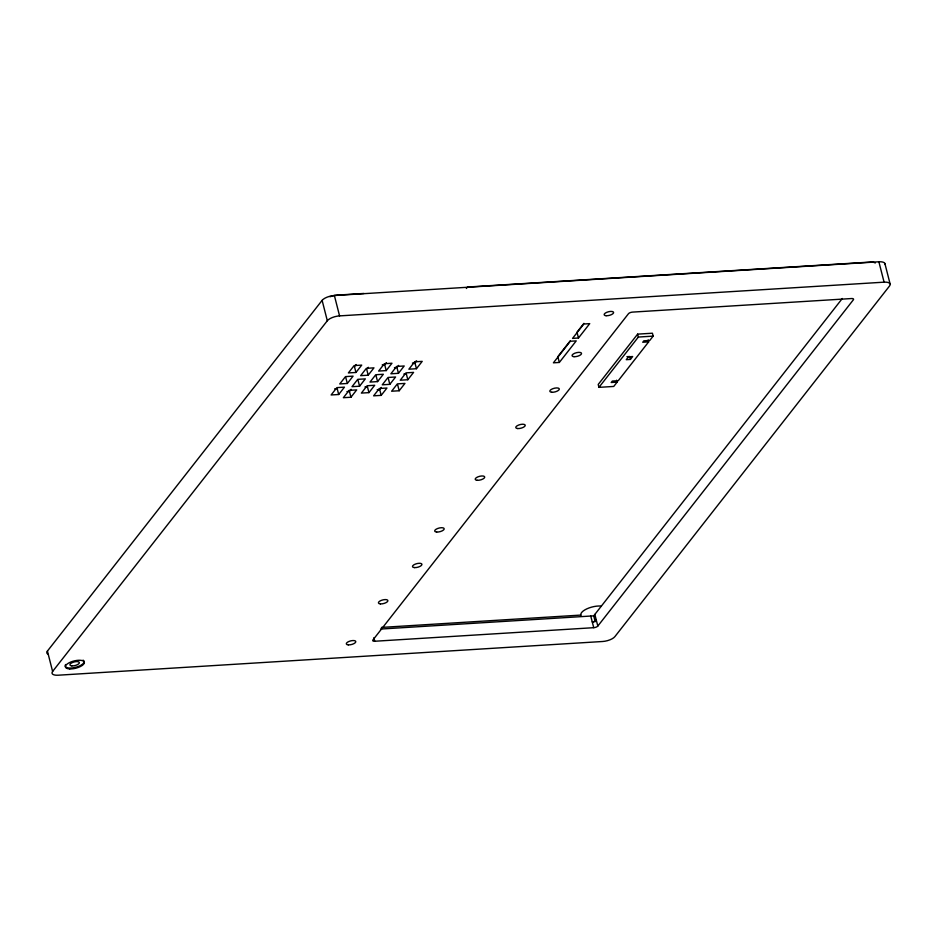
<?xml version="1.0" encoding="UTF-8"?>
<svg xmlns="http://www.w3.org/2000/svg" width="937" height="937" viewBox="0 0 937 937"><rect width="100%" height="100%" fill="white"/><g stroke="black" fill="none" stroke-linecap="round" stroke-linejoin="round"><path stroke-width="1.41" d="M47.635 653.956A9.757 3.736 -14.3 0 1 47.424 651.074L322.117 300.367A9.757 3.736 -14.3 0 1 334.38 295.506L878.883 261.786A9.757 3.736 -14.3 0 1 884.95 264.445M52.613 671.454L327.318 320.747A9.757 3.736 -14.3 0 1 339.569 315.886L884.083 282.166A9.757 3.736 -14.3 0 1 889.576 285.926L614.883 636.633A9.757 3.736 -14.3 0 1 602.62 641.494L58.117 675.214A9.757 3.736 -14.3 0 1 52.613 671.454L47.424 651.074M356.107 364.54L354.467 366.636L355.955 372.469L348.388 372.926L354.139 365.582L361.705 365.114L355.955 372.469M338.69 394.5L344.441 387.157L336.875 387.625L331.124 394.969L338.69 394.5L337.203 388.679L334.685 388.832M347.322 383.479L353.073 376.135L345.507 376.604L339.756 383.947L347.322 383.479L345.835 377.658M346.936 391.572L349.454 391.42L351.094 389.312M368.358 367.281L366.718 369.377L368.194 375.198L360.64 375.667L366.39 368.323L373.957 367.854L368.194 375.198M350.942 397.241L356.692 389.897L349.126 390.366L343.375 397.71L350.942 397.241L349.454 391.42M359.562 386.22L365.325 378.876L357.758 379.344L352.007 386.688L359.562 386.22L358.086 380.399M382.191 364.926L384.72 364.762L386.36 362.666M368.944 392.626L374.695 385.283L367.128 385.751L361.377 393.095L368.944 392.626L367.456 386.805L364.938 386.958M377.576 381.605L383.327 374.261L375.76 374.73L370.01 382.073L377.576 381.605L376.088 375.784M386.196 370.595L391.959 363.24L384.393 363.708L378.642 371.064L386.196 370.595L384.72 364.762M377.178 389.698L379.708 389.546L381.347 387.438M394.442 367.655L396.96 367.503L398.612 365.407M381.183 395.367L386.946 388.023L379.38 388.492L373.629 395.836L381.183 395.367L379.708 389.546M389.815 384.346L395.578 377.002L388.012 377.47L382.261 384.814L389.815 384.346L388.34 378.525M398.448 373.324L404.198 365.98L396.644 366.449L390.881 373.793L398.448 373.324L396.96 367.503M466.38 288.479L467.504 287.038L869.969 262.114A9.757 3.736 -14.3 0 1 875.263 262.992M414.002 363.603L415.782 361.319M412.444 363.052L414.962 362.888L416.614 360.792M399.185 390.752L404.948 383.409L397.382 383.877L391.631 391.221L399.185 390.752L397.71 384.931M407.818 379.731L413.58 372.387L406.014 372.856L400.263 380.199L407.818 379.731L406.342 373.91L403.812 374.074M416.45 368.721L422.2 361.366L414.646 361.834L408.883 369.19L416.45 368.721L414.962 362.888M570.293 340.74L557.843 356.634L559.33 362.455L553.416 362.818L570.293 341.255L576.22 340.892L559.33 362.455M583.915 323.347L576.981 332.19L578.469 338.011L572.554 338.386L583.81 324.015L589.724 323.64L578.469 338.011M648.158 339.944L648.65 341.876L642.735 342.251L643.86 340.81L649.774 340.447L653.159 336.125L652.41 333.221L637.617 334.134L598.216 384.439L598.954 387.356L613.747 386.442L617.132 382.12L616.628 380.188M598.954 387.356L638.355 337.051L653.159 336.125M630.414 359.421L632.662 356.54L628.516 356.798L626.267 359.679L630.414 359.421L629.664 356.505L626.9 356.681M648.65 341.876L618.256 380.691L612.329 381.054L611.205 382.495L617.132 382.12M593.683 615.902L842.304 298.493M597.818 626.068L853.373 299.793A3.256 1.242 -14.3 0 0 851.546 298.54L632.557 312.103A3.256 1.242 -14.3 0 0 628.469 313.719L372.914 639.994A3.256 1.242 -14.3 0 0 374.741 641.248L593.73 627.685A3.256 1.242 -14.3 0 0 597.818 626.068L594.843 614.414M363.931 293.457L337.297 295.108A9.757 3.736 -14.3 0 0 330.035 296.76M381.453 627.427L580.799 615.082M380.539 629.055L593.718 615.855L595.206 621.676L596.33 620.235A3.256 1.242 -14.3 0 1 592.243 621.863L594.222 621.735M884.879 263.461L890.08 283.841M878.883 261.786L884.083 282.166M637.617 334.134L638.355 337.051M590.755 616.042L593.73 627.685M334.38 295.506L339.569 315.886M322.117 300.367L327.318 320.747M373.851 637.757L374.741 641.248M83.088 660.152A9.757 3.736 -14.3 0 1 75.452 667.378A9.757 3.736 -14.3 0 1 65.602 664.52M580.963 615.293A13.013 4.978 -14.3 0 1 586.82 608.863A13.013 4.978 -14.3 0 1 600.886 606.04M606.098 315.722A4.872 1.862 -14.3 0 0 613.606 312.747A4.872 1.862 -14.3 0 0 606.942 312.244A4.872 1.862 -14.3 0 0 606.098 315.722M477.191 480.294A4.872 1.862 -14.3 0 0 484.698 477.32A4.872 1.862 -14.3 0 0 478.034 476.804A4.872 1.862 -14.3 0 0 477.191 480.294M414.435 567.599A4.872 1.862 -14.3 0 0 421.943 564.624A4.872 1.862 -14.3 0 0 415.278 564.121A4.872 1.862 -14.3 0 0 414.435 567.599M348.283 644.867A4.872 1.862 -14.3 0 0 355.791 641.892A4.872 1.862 -14.3 0 0 349.126 641.376A4.872 1.862 -14.3 0 0 348.283 644.867M71.868 665.879A4.872 1.862 -14.3 0 0 79.376 662.904A4.872 1.862 -14.3 0 0 72.711 662.4A4.872 1.862 -14.3 0 0 71.868 665.879M69.748 668.936A9.757 3.736 -14.3 0 0 84.365 662.74A9.757 3.736 -14.3 0 0 70.521 662.131A9.757 3.736 -14.3 0 0 69.748 668.936M551.788 392.252A4.872 1.862 -14.3 0 0 559.295 389.277A4.872 1.862 -14.3 0 0 552.619 388.773A4.872 1.862 -14.3 0 0 551.788 392.252M574.018 356.681A4.872 1.862 -14.3 0 0 581.526 353.706A4.872 1.862 -14.3 0 0 574.849 353.202A4.872 1.862 -14.3 0 0 574.018 356.681M517.728 428.549A4.872 1.862 -14.3 0 0 525.224 425.574A4.872 1.862 -14.3 0 0 518.559 425.07A4.872 1.862 -14.3 0 0 517.728 428.549M436.665 532.04A4.872 1.862 -14.3 0 0 444.173 529.065A4.872 1.862 -14.3 0 0 437.497 528.55A4.872 1.862 -14.3 0 0 436.665 532.04M380.375 603.896A4.872 1.862 -14.3 0 0 387.883 600.922A4.872 1.862 -14.3 0 0 381.207 600.418A4.872 1.862 -14.3 0 0 380.375 603.896"/></g></svg>
